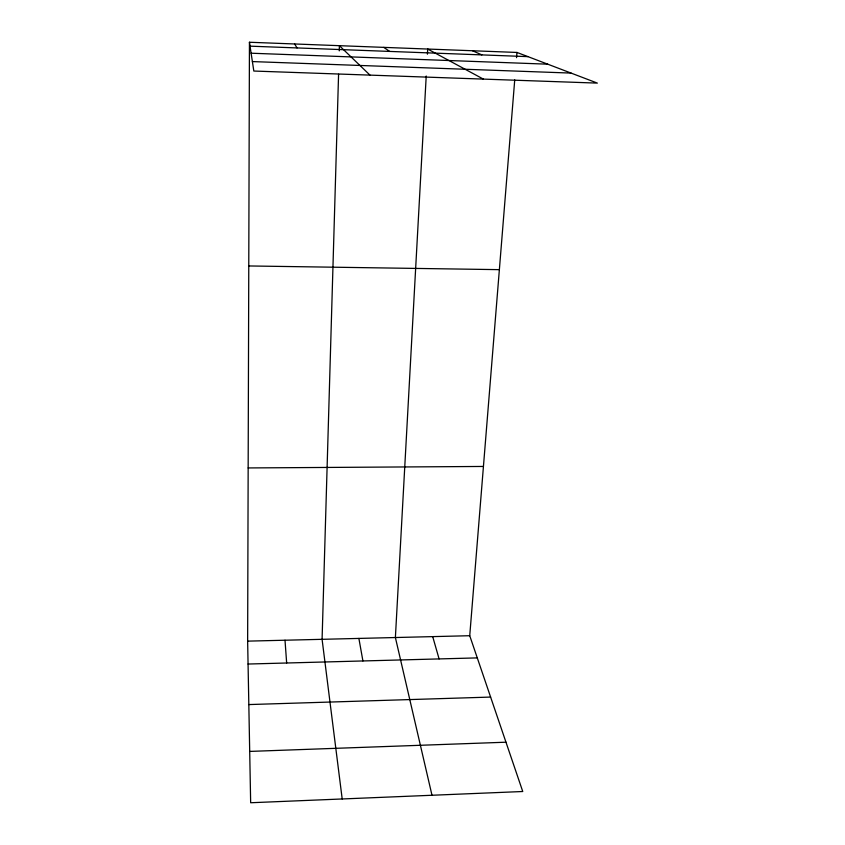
<?xml version="1.0" encoding="UTF-8"?>
<svg xmlns="http://www.w3.org/2000/svg" width="845" height="845" viewBox="0 0 845 845"><rect width="100%" height="100%" fill="white"/><g stroke="black" fill="none" stroke-linecap="round" stroke-linejoin="round"><path stroke-width="1.27" d="M514.732 79.895L469.736 635.715L522.749 791.511L250.659 802.75L247.638 641.133L249.444 42.25L516.96 52.443L597.362 83.106L253.827 71.043L249.444 42.25M338.581 74.223L322.082 639.316L342.193 798.969M339.257 50.869L339.405 45.683L369.983 75.12M426.218 76.018L395.386 637.531L431.996 795.261M427.412 54.186L427.697 49.042L483.361 79.103M516.538 57.671L516.96 52.443M249.697 751.416L505.975 742.206M248.821 704.572L490.618 697.072M248.06 664.033L477.288 657.896M247.638 641.133L469.736 635.715M248.155 467.94L483.435 466.451M248.768 265.953L499.374 269.65M251.113 53.214L547.718 64.178M252.391 61.579L571.093 73.082M250.035 46.158L527.945 56.636M472.545 50.753L481.851 54.893M383.757 47.373L389.651 51.418M294.641 43.972L297.039 47.933M432.703 636.612L439.094 658.92M358.882 638.419L362.917 660.959M285.008 640.225L286.656 663.008"/></g></svg>
